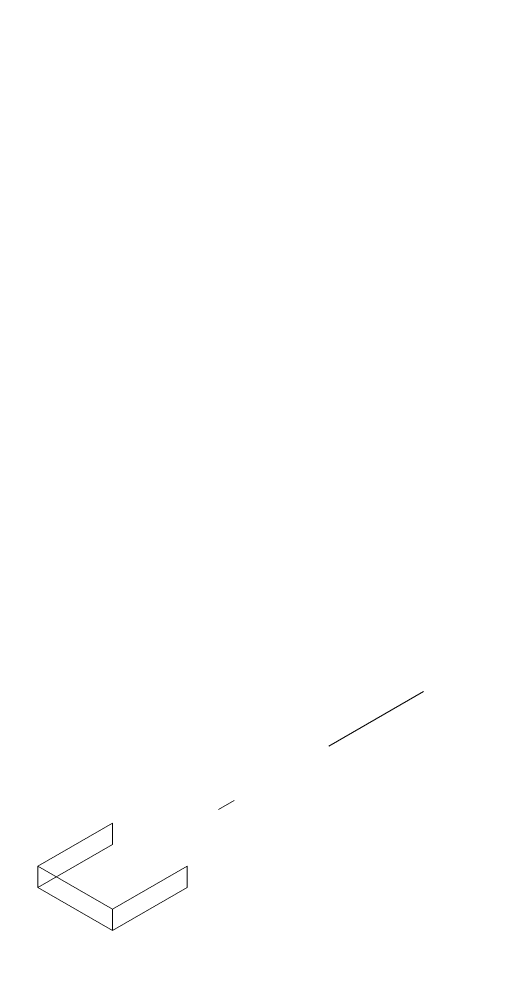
# Model space of a CAD drawing. Header units: inches. Extents: x -20.7 to 76.3, y -55.2 to 19.1.
# Drawn here: x -12.246 to -11.8, y -2.988 to -2.118 of the extents above; entities that cross this region are included whole.
import ezdxf

# ---------------------------------------------------------------- set-up
doc = ezdxf.new("R2010")
doc.units = ezdxf.units.IN
doc.header["$MEASUREMENT"] = 0
doc.linetypes.add('AI-Linetype-80', pattern=[0.055556, 0.041667, -0.013889])
doc.layers.add('G-ANNO-TTLB', color=7, linetype='Continuous', lineweight=0)
doc.layers.add('LOGOS', color=7, linetype='Continuous', lineweight=0)

# ---------------------------------------------------------------- blocks, each defined once
blk = doc.blocks.new('Block_509')
at = {"layer": 'LOGOS', "color": 250, "linetype": 'AI-Linetype-80', "lineweight": 18, "true_color": 0x231f20}
blk.add_line((-11.52986, -2.53418), (-12.06376, -2.84243), dxfattribs=at)
at = {"layer": 'LOGOS', "color": 250, "lineweight": 18, "true_color": 0x231f20}
for points in [[(-12.22935, -2.91383), (-12.16101, -2.87441), (-12.16103, -2.85469), (-12.22931, -2.89414)], [(-12.22931, -2.89414), (-12.16101, -2.93356), (-12.16101, -2.95327), (-12.22931, -2.91385)], [(-12.16101, -2.95327), (-12.0927, -2.91385), (-12.0927, -2.89414), (-12.16101, -2.93356)]]:
    blk.add_lwpolyline(points, close=True, dxfattribs=at)

msp = doc.modelspace()

# ---------------------------------------------------------------- hatches: boundary and pattern name
at = {"layer": 'G-ANNO-TTLB', "true_color": 0xff00ff, "transparency": 33554687}
h = msp.add_hatch(color=6, dxfattribs=at)
edge = h.paths.add_edge_path()
edge.add_spline(control_points=[(20.03424, -15.13455), (20.03424, -15.13455), (-20.6658, -15.13455), (-20.6658, -15.13455), (-20.6658, -15.13455), (-20.6658, 19.00075), (-20.6658, 19.00075), (-20.6658, 19.00075), (20.03424, 19.00075), (20.03424, 19.00075), (20.03424, 19.00075), (20.03424, -15.13455), (20.03424, -15.13455)], knot_values=[0, 0, 0, 0, 1, 1, 1, 2, 2, 2, 3, 3, 3, 4, 4, 4, 4], degree=3, periodic=0)
edge = h.paths.add_edge_path()
edge.add_spline(control_points=[(-20.54076, 18.87571), (-20.54076, 18.87571), (-20.54076, -15.00951), (-20.54076, -15.00951), (-20.54076, -15.00951), (19.9092, -15.00951), (19.9092, -15.00951), (19.9092, -15.00951), (19.9092, 18.87571), (19.9092, 18.87571), (19.9092, 18.87571), (-20.54076, 18.87571), (-20.54076, 18.87571)], knot_values=[0, 0, 0, 0, 1, 1, 1, 2, 2, 2, 3, 3, 3, 4, 4, 4, 4], degree=3, periodic=0)
edge.add_line((-20.54076, 18.87571), (-20.54076, 18.87571))

# ---------------------------------------------------------------- linework, layer by layer
at = {"layer": 'G-ANNO-TTLB'}
for points in [[(20.03424, -15.13455), (20.03424, -15.13455), (-20.6658, -15.13455), (-20.6658, -15.13455), (-20.6658, -15.13455), (-20.6658, 19.00075), (-20.6658, 19.00075), (-20.6658, 19.00075), (20.03424, 19.00075), (20.03424, 19.00075), (20.03424, 19.00075), (20.03424, -15.13455), (20.03424, -15.13455)], [(-20.54076, 18.87571), (-20.54076, 18.87571), (-20.54076, -15.00951), (-20.54076, -15.00951), (-20.54076, -15.00951), (19.9092, -15.00951), (19.9092, -15.00951), (19.9092, -15.00951), (19.9092, 18.87571), (19.9092, 18.87571), (19.9092, 18.87571), (-20.54076, 18.87571), (-20.54076, 18.87571)]]:
    msp.add_open_spline(points, degree=3, knots=[0, 0, 0, 0, 1, 1, 1, 2, 2, 2, 3, 3, 3, 4, 4, 4, 4], dxfattribs=at)

# ---------------------------------------------------------------- block references
at = {"layer": 'LOGOS'}
msp.add_blockref('Block_509', (0, 0), dxfattribs=at)

doc.saveas('drawing.dxf')
